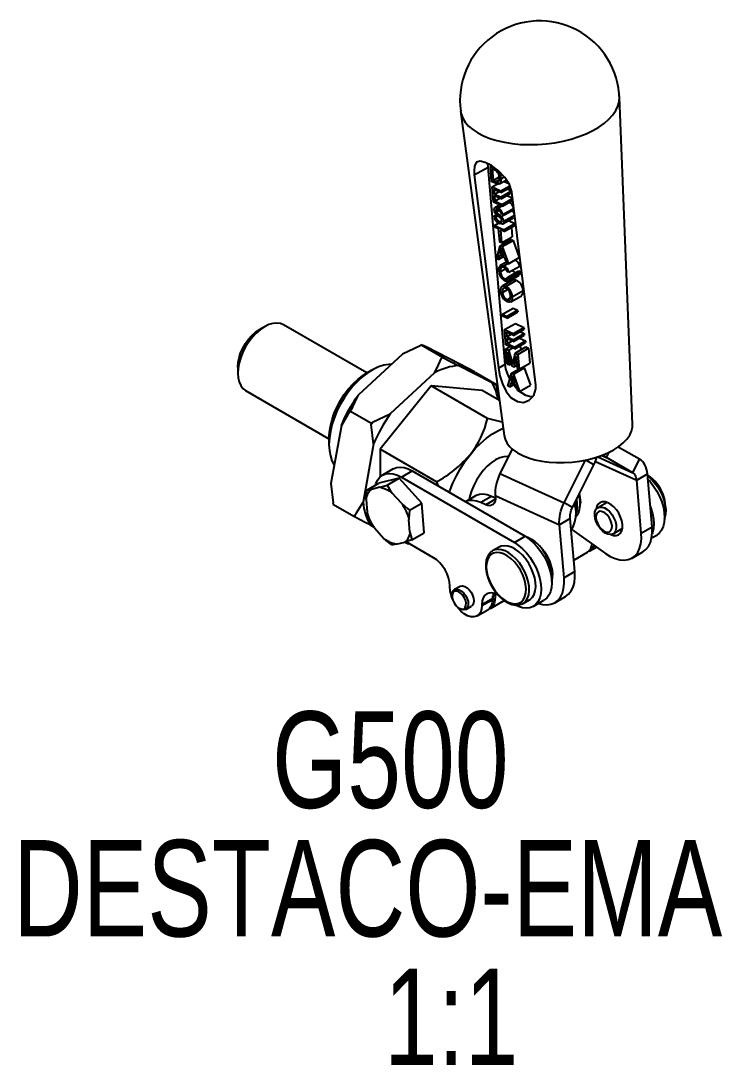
# Model space of a CAD drawing. Extents: x 264 to 533, y -36 to 356.
# Drawn here: x 440.9 to 533.2, y -1 to 136.5 of the extents above; entities that cross this region are included whole.
import ezdxf

# ---------------------------------------------------------------- set-up
doc = ezdxf.new("R2010")
doc.units = 0
doc.header["$MEASUREMENT"] = 0
doc.layers.get('0').update_dxf_attribs({"linetype": 'CONTINUOUS'})
doc.styles.add('SLDTEXTSTYLE0', font='TXT', dxfattribs={"width": 0.75})

# ---------------------------------------------------------------- blocks, each defined once
blk = doc.blocks.new('NOTE0')
at = {"color": 7, "char_height": 12.7, "attachment_point": 1, "style": 'SLDTEXTSTYLE0'}
for s, insert in [('G500', (0, 16.14)), ('DESTACO-EMA', (-34.12, -0.79)), ('1:1', (14.74, -17.73))]:
    blk.add_mtext(s, dxfattribs=dict(at, insert=insert))

msp = doc.modelspace()

# ---------------------------------------------------------------- linework, layer by layer
at = {"color": 7, "linetype": 'CONTINUOUS'}
for p, q in [((521.44, 83.38), (519.69, 126.44)), ((498.79, 124.61), (504.51, 81.9)), ((500.58, 116.22), (502.4, 117.26)), ((502.4, 117.26), (502.39, 117.7)), ((504.66, 91.31), (502.4, 117.26)), ((502.7, 117.34), (502.87, 117.44)), ((502.87, 115.36), (502.7, 117.34)), ((502.7, 117.34), (503.25, 117.09)), ((503.28, 116.86), (502.95, 117.01)), ((502.95, 117.01), (503.08, 115.49)), ((503.08, 115.49), (503.83, 115.92)), ((503.41, 115.34), (503.89, 115.61)), ((503.92, 115.04), (504.83, 115.56)), ((504.12, 115.76), (504.52, 115.99)), ((503.45, 115.1), (502.87, 115.36)), ((502.93, 114.64), (503.64, 115.04)), ((503.11, 112.66), (502.93, 114.64)), ((502.93, 114.64), (504.08, 114.11)), ((503.08, 115.49), (503.41, 115.34)), ((504.1, 113.89), (503.18, 114.3)), ((503.18, 114.3), (503.24, 113.69)), ((504.08, 114.11), (505.26, 114.8)), ((504.09, 113.31), (505.5, 114.12)), ((504.1, 113.89), (505.32, 114.59)), ((504.51, 115.38), (505.12, 115.1)), ((504.95, 114.38), (505.5, 114.12)), ((503.24, 113.69), (503.8, 114.02)), ((503.24, 113.69), (504.09, 113.31)), ((504.11, 113.08), (503.25, 113.47)), ((503.25, 113.47), (503.31, 112.78)), ((503.31, 112.78), (503.95, 113.15)), ((503.31, 112.78), (504.27, 112.35)), ((504.08, 114.11), (504.1, 113.89)), ((504.09, 113.31), (504.11, 113.08)), ((504.11, 113.08), (505.52, 113.89)), ((504.27, 112.35), (505.61, 113.12)), ((504.29, 112.12), (505.64, 112.9)), ((504.89, 113.53), (505.6, 113.2)), ((504.29, 112.12), (503.11, 112.66)), ((503.95, 112.27), (503.3, 111.9)), ((503.41, 111.49), (503.68, 111.64)), ((503.48, 111.29), (503.88, 111.52)), ((503.7, 111.86), (504.21, 112.16)), ((504.14, 110.73), (505.56, 111.55)), ((504.27, 112.35), (504.29, 112.12)), ((504.35, 111), (505.76, 111.82)), ((505.45, 111.64), (505.56, 111.55)), ((503.19, 110.83), (503.49, 111)), ((503.19, 110.83), (503.41, 110.72)), ((503.41, 110.72), (503.66, 110.86)), ((503.9, 110.04), (504.22, 110.22)), ((504.35, 111), (504.12, 111.11)), ((504.33, 109.78), (505.75, 110.59)), ((504.47, 110.13), (505.88, 110.94)), ((505.08, 110.21), (505.94, 109.82)), ((503.25, 109.58), (503.79, 109.89)), ((503.25, 109.58), (504.52, 109.01)), ((503.27, 109.36), (503.25, 109.58)), ((503.79, 109.12), (503.27, 109.36)), ((503.95, 107.37), (503.79, 109.12)), ((504.54, 108.78), (504.02, 109.01)), ((504.02, 109.01), (504.18, 107.27)), ((504.52, 109.01), (505.94, 109.82)), ((504.52, 109.01), (504.54, 108.78)), ((504.54, 108.78), (505.96, 109.59)), ((505.48, 109.32), (505.59, 108.08)), ((505.94, 109.82), (505.96, 109.59)), ((504.18, 107.27), (503.95, 107.37)), ((504.01, 106.91), (505.43, 107.72)), ((504.18, 107.27), (505.59, 108.08)), ((504.27, 106.79), (505.69, 107.61)), ((505.43, 107.72), (505.69, 107.61)), ((505.69, 107.61), (506.5, 105.34)), ((503.54, 105.22), (504.01, 106.91)), ((504.08, 106.31), (503.96, 105.83)), ((503.96, 105.83), (504.36, 106.06)), ((504.01, 106.91), (504.27, 106.79)), ((504.08, 106.31), (504.24, 106.4)), ((504.27, 106.79), (505.09, 104.52)), ((504.52, 105.58), (504.32, 106.17)), ((503.78, 105.11), (503.54, 105.22)), ((503.92, 105.64), (503.78, 105.11)), ((503.78, 105.11), (504.35, 105.44)), ((504.61, 105.32), (503.92, 105.64)), ((503.96, 105.83), (504.52, 105.58)), ((504.81, 104.75), (504.01, 104.29)), ((504.48, 104.27), (504.99, 104.56)), ((504.85, 104.63), (504.61, 105.32)), ((505.09, 104.52), (504.85, 104.63)), ((505.09, 104.52), (506.5, 105.34)), ((504.04, 103.51), (504.7, 103.88)), ((505.15, 103.41), (504.93, 103.45)), ((505.03, 102.76), (506.44, 103.58)), ((505.15, 103.41), (506.57, 104.22)), ((505.26, 102.59), (506.68, 103.41)), ((506.44, 103.58), (506.68, 103.41)), ((505.68, 102.39), (504.27, 101.58)), ((504.62, 102.48), (505.01, 102.7)), ((504.74, 101.55), (506.15, 102.37)), ((505.03, 102.76), (505.26, 102.59)), ((505.07, 102.21), (506.48, 103.03)), ((504.28, 100.76), (504.98, 101.16)), ((505.59, 100.18), (507.01, 101)), ((504.89, 99.75), (505.36, 100.02)), ((505.39, 99.5), (506.8, 100.32)), ((504.28, 97.87), (505.69, 98.69)), ((504.28, 97.87), (504.88, 97.6)), ((504.29, 97.64), (504.28, 97.87)), ((504.9, 97.37), (504.29, 97.64)), ((504.88, 97.6), (506.29, 98.41)), ((504.9, 97.37), (506.31, 98.19)), ((505.69, 98.69), (506.29, 98.41)), ((506.29, 98.41), (506.31, 98.19)), ((486.45, 90.15), (475.47, 96.49)), ((504.57, 95.85), (505.99, 96.67)), ((504.88, 97.6), (504.9, 97.37)), ((505.99, 96.67), (507.13, 96.14)), ((472.97, 96.24), (472.26, 95.83)), ((504.74, 93.87), (504.57, 95.85)), ((504.57, 95.85), (505.72, 95.33)), ((505.74, 95.1), (504.82, 95.52)), ((504.82, 95.52), (504.87, 94.91)), ((504.87, 94.91), (505.44, 95.24)), ((504.87, 94.91), (505.73, 94.52)), ((505.72, 95.33), (507.13, 96.14)), ((505.72, 95.33), (505.74, 95.1)), ((505.73, 94.52), (507.14, 95.34)), ((505.74, 95.1), (507.15, 95.92)), ((505.75, 94.29), (507.16, 95.11)), ((506.59, 95.59), (507.14, 95.34)), ((507.13, 96.14), (507.15, 95.92)), ((507.14, 95.34), (507.16, 95.11)), ((493.45, 93.72), (491.12, 92.62)), ((493.6, 93.85), (493.45, 93.72)), ((493.6, 93.85), (496.42, 92.22)), ((493.71, 93.8), (493.6, 93.85)), ((498.68, 91.32), (494.24, 93.58)), ((505.93, 93.33), (504.74, 93.87)), ((504.75, 93.31), (505.29, 93.62)), ((505.75, 94.29), (504.89, 94.68)), ((504.89, 94.68), (504.95, 94)), ((504.95, 94), (505.59, 94.36)), ((504.95, 94), (505.91, 93.56)), ((505.73, 94.52), (505.75, 94.29)), ((505.91, 93.56), (507.33, 94.38)), ((505.91, 93.56), (505.93, 93.33)), ((505.93, 93.33), (507.35, 94.15)), ((505.97, 92.76), (507.39, 93.57)), ((506.53, 94.74), (507.33, 94.38)), ((506.59, 93.71), (506.75, 93.21)), ((507.33, 94.38), (507.35, 94.15)), ((507.39, 93.57), (507.73, 93.42)), ((491.12, 92.62), (485.28, 87.22)), ((496.28, 92.09), (496.42, 92.22)), ((496.42, 92.22), (496.54, 92.16)), ((496.54, 92.16), (498.48, 91.13)), ((504.93, 91.34), (504.75, 93.31)), ((504.75, 93.31), (505.1, 93.16)), ((505.59, 91.04), (505.01, 92.91)), ((505.01, 92.91), (505.15, 91.23)), ((505.1, 93.16), (505.64, 93.47)), ((505.1, 93.16), (505.58, 91.6)), ((505.73, 91.56), (505.97, 92.76)), ((506.11, 92.4), (505.83, 90.93)), ((505.97, 92.76), (506.32, 92.6)), ((506.26, 90.73), (506.11, 92.4)), ((506.32, 92.6), (507.73, 93.42)), ((506.32, 92.6), (506.49, 90.63)), ((507.73, 93.42), (507.9, 91.44)), ((469.43, 90.93), (469.43, 90.12)), ((502.92, 88.87), (498.48, 91.13)), ((500.62, 90.28), (498.68, 91.32)), ((503.76, 90.79), (504.66, 91.31)), ((505.15, 91.23), (504.93, 91.34)), ((505.15, 91.23), (505.47, 91.41)), ((505.58, 91.6), (505.76, 91.71)), ((505.83, 90.93), (505.59, 91.04)), ((505.74, 90), (507.15, 90.82)), ((505.83, 90.93), (506.22, 91.16)), ((506.49, 90.63), (507.9, 91.44)), ((506.96, 90.9), (507.15, 90.82)), ((507.15, 90.82), (507.97, 88.55)), ((487.11, 90.53), (486.4, 90.12)), ((495.36, 90.17), (489.52, 84.77)), ((500.74, 90.23), (500.62, 90.28)), ((500.74, 90.23), (503.56, 88.59)), ((505, 88.43), (505.48, 90.12)), ((505.55, 89.52), (505.43, 89.04)), ((505.48, 90.12), (506.42, 90.66)), ((505.48, 90.12), (505.74, 90)), ((505.55, 89.52), (505.7, 89.61)), ((505.74, 90), (506.55, 87.73)), ((505.98, 88.79), (505.78, 89.38)), ((506.49, 90.63), (506.26, 90.73)), ((494.89, 88.46), (488.17, 80.1)), ((502.34, 84.16), (494.89, 88.46)), ((501.61, 87.86), (494.89, 88.46)), ((503.45, 88.65), (503.56, 88.59)), ((503.56, 88.59), (503.53, 88.4)), ((505.25, 88.32), (505, 88.43)), ((505.38, 88.85), (505.25, 88.32)), ((505.25, 88.32), (505.81, 88.65)), ((506.07, 88.53), (505.38, 88.85)), ((505.43, 89.04), (505.82, 89.27)), ((505.43, 89.04), (505.98, 88.79)), ((506.31, 87.84), (506.07, 88.53)), ((506.55, 87.73), (507.97, 88.55)), ((470.47, 87.83), (481.45, 81.49)), ((503.89, 86.54), (501.61, 87.86)), ((506.55, 87.73), (506.31, 87.84)), ((484.36, 85.31), (484.21, 85.17)), ((484.21, 85.17), (484.18, 84.98)), ((484.21, 85.17), (487.04, 83.54)), ((487.19, 83.68), (489.52, 84.77)), ((483.08, 83.25), (481.69, 75.6)), ((487.01, 83.35), (487.04, 83.54)), ((487.33, 80.8), (487.01, 83.35)), ((487.04, 83.54), (487.19, 83.68)), ((481.45, 81.55), (481.45, 80.73)), ((487.33, 80.8), (485.93, 73.15)), ((495.62, 75.81), (488.17, 80.1)), ((488.17, 80.1), (488.17, 76.44)), ((505.59, 80.12), (503.97, 76.9)), ((522.35, 78.8), (519.54, 80.4)), ((512.41, 73.06), (515.22, 78.67)), ((516.33, 78.04), (515.22, 78.67)), ((516.54, 78.51), (521.98, 76.04)), ((516.85, 79.1), (521.46, 77.01)), ((517.36, 79.28), (517.98, 79)), ((517.98, 79), (518.34, 79.7)), ((521.46, 77.01), (517.98, 79)), ((521.46, 77.01), (522.35, 78.8)), ((489.92, 77.51), (488.5, 76.69)), ((491.01, 76.44), (492.42, 77.25)), ((492.42, 77.25), (507.27, 68.64)), ((513.52, 72.43), (516.33, 78.04)), ((486.44, 74.72), (488.03, 75.64)), ((490.69, 76.3), (488.03, 75.64)), ((489.1, 75.38), (490.69, 76.3)), ((493.66, 73.02), (490.69, 76.3)), ((491.01, 76.44), (505.86, 67.82)), ((495.62, 75.81), (495.77, 75.31)), ((503.97, 76.9), (512.41, 73.06)), ((521.98, 76.04), (523.39, 76.86)), ((522.58, 69.05), (521.98, 76.04)), ((524, 69.87), (523.39, 76.86)), ((481.69, 75.6), (482.01, 73.06)), ((488.16, 75.09), (487.03, 74.81)), ((491.04, 72.94), (489.77, 74.33)), ((482.01, 73.06), (481.97, 72.86)), ((486.35, 73.49), (486.48, 71.82)), ((492.07, 72.1), (493.66, 73.02)), ((493.97, 69.08), (493.66, 73.02)), ((500.73, 73.96), (499.42, 73.2)), ((502.86, 73.9), (501.45, 73.08)), ((502.11, 72.78), (501.45, 73.08)), ((503.37, 73.51), (502.11, 72.78)), ((503.38, 73.67), (502.86, 73.9)), ((503.35, 74), (511.79, 70.16)), ((503.35, 74), (503.37, 73.85)), ((513.52, 72.43), (512.41, 73.06)), ((514.55, 72.89), (514.55, 73.05)), ((518.07, 73.11), (516.86, 72.41)), ((481.97, 72.86), (484.8, 71.23)), ((513.98, 71.75), (513.98, 72.57)), ((484.8, 71.23), (484.84, 71.42)), ((484.91, 71.18), (484.8, 71.23)), ((486.86, 70.14), (487.32, 69.9)), ((492.11, 69.19), (491.98, 70.86)), ((513.21, 70.98), (511.79, 70.16)), ((512.4, 63.18), (511.79, 70.16)), ((513.82, 63.99), (513.21, 70.98)), ((487.43, 69.74), (488.69, 68.35)), ((492.38, 68.16), (493.97, 69.08)), ((513.45, 69.54), (517.87, 66.39)), ((518.86, 68.95), (520.07, 69.65)), ((522.58, 69.05), (524, 69.87)), ((523.94, 68.42), (524.61, 68.81)), ((490.31, 67.59), (491.44, 67.87)), ((491.83, 67.66), (491.37, 67.85)), ((495.23, 65.82), (491.61, 67.92)), ((491.94, 67.6), (491.83, 67.66)), ((492.03, 67.68), (491.94, 67.6)), ((505.86, 67.82), (507.27, 68.64)), ((508.18, 68.2), (508.04, 68.28)), ((503.85, 67.21), (503, 66.72)), ((513.69, 65.49), (515.5, 66.54)), ((515.82, 66.73), (516.7, 67.23)), ((521.37, 65.78), (522.78, 66.59)), ((510.87, 63.38), (510.87, 63.54)), ((513.82, 63.99), (512.4, 63.18)), ((497.35, 61.98), (497.35, 62.14)), ((498.72, 62.05), (497.98, 61.62)), ((497.67, 60.93), (497.67, 60.77)), ((501.59, 59.68), (503.01, 60.5)), ((503.01, 60.5), (503.01, 60.34)), ((511.18, 59.9), (512.6, 60.71)), ((498.59, 59.18), (498.73, 59.1)), ((499.48, 59.02), (500.22, 59.45)), ((501.59, 59.52), (503.01, 60.34)), ((501.59, 59.68), (501.59, 59.52)), ((502.7, 59.15), (504.51, 60.2)), ((507, 59.79), (507.85, 60.28)), ((508.35, 59.42), (509.76, 60.23)), ((500.97, 58.15), (502.39, 58.97))]:
    msp.add_line(p, q, dxfattribs=at)
at = {"color": 7, "linetype": 'CONTINUOUS', "flags": 128}
for points in [[(501.81, 121.37), (502.65, 121.03), (503.57, 120.75), (504.55, 120.52), (505.59, 120.36), (506.67, 120.25), (507.79, 120.21), (508.91, 120.24), (510.05, 120.32), (511.17, 120.47), (512.27, 120.68), (513.33, 120.95), (514.35, 121.27), (515.31, 121.65), (516.19, 122.07), (517, 122.53), (517.71, 123.03), (518.32, 123.56), (518.83, 124.12), (519.22, 124.69), (519.5, 125.28), (519.65, 125.87), (519.69, 126.44)], [(498.79, 124.61), (498.86, 124.27), (499.07, 123.71), (499.4, 123.17), (499.84, 122.66), (500.4, 122.19), (501.05, 121.76), (501.81, 121.37)], [(505.51, 113.98), (505.21, 114.96), (504.62, 115.89), (503.79, 116.76), (502.85, 117.45), (502.02, 117.88), (501.36, 118.02), (500.89, 117.89), (500.61, 117.44), (500.55, 116.66), (500.58, 116.22)], [(500.58, 116.22), (501.53, 108.68), (503.36, 93.98), (503.76, 90.79)], [(503.55, 116.7), (503.4, 116.8), (503.28, 116.86)], [(504.12, 115.76), (504.1, 115.35), (503.95, 115.06), (503.73, 115.01), (503.45, 115.1)], [(503.79, 115.3), (503.89, 115.58), (503.89, 115.87)], [(503.41, 115.34), (503.64, 115.26), (503.79, 115.3)], [(508.69, 88.55), (508.29, 91.74), (506.45, 106.44), (505.51, 113.98)], [(503.18, 111.57), (503.19, 111.74), (503.25, 111.86), (503.36, 111.92), (503.7, 111.86)], [(503.73, 111.63), (503.6, 111.67), (503.48, 111.66), (503.42, 111.6), (503.41, 111.49)], [(503.41, 111.49), (503.43, 111.37), (503.48, 111.29)], [(504.04, 110.56), (503.71, 110.82), (503.46, 111.04)], [(503.9, 110.04), (504.04, 110), (504.16, 110.02), (504.22, 110.09), (504.24, 110.22)], [(504.47, 110.13), (504.43, 109.88), (504.28, 109.75), (503.93, 109.81)], [(505.88, 110.94), (505.84, 110.69), (505.74, 110.61)], [(504.16, 106.62), (504.13, 106.44), (504.08, 106.31)], [(504.32, 106.17), (504.23, 106.42), (504.16, 106.62)], [(503.81, 103.61), (503.83, 104), (503.99, 104.27), (504.21, 104.34), (504.48, 104.27)], [(504.49, 104.04), (504.32, 104.09), (504.18, 104.06), (504.09, 103.95), (504.04, 103.74), (504.04, 103.51)], [(506.68, 103.41), (506.61, 103.16), (506.48, 103.04)], [(504.62, 102.48), (504.8, 102.44), (504.94, 102.5), (505.03, 102.76)], [(505.26, 102.59), (505.19, 102.35), (505.03, 102.2), (504.86, 102.18), (504.66, 102.24)], [(505.69, 102.38), (505.87, 102.44), (506.15, 102.37)], [(504.05, 100.86), (504.07, 101.27), (504.23, 101.55), (504.46, 101.62), (504.74, 101.55)], [(504.76, 101.32), (504.5, 101.36), (504.33, 101.22), (504.28, 101.01), (504.28, 100.76)], [(507.01, 101), (506.99, 100.6), (506.82, 100.33), (506.8, 100.33)], [(504.89, 99.75), (505.14, 99.71), (505.31, 99.85), (505.37, 100.05), (505.36, 100.29)], [(505.59, 100.18), (505.57, 99.79), (505.41, 99.52), (505.18, 99.46), (504.91, 99.52)], [(475.47, 96.49), (475.05, 96.66), (474.57, 96.72), (474.06, 96.67), (473.52, 96.51), (472.97, 96.24), (472.42, 95.87), (471.88, 95.41), (471.36, 94.87), (470.89, 94.26), (470.47, 93.6), (470.11, 92.91), (469.82, 92.19), (469.61, 91.48), (469.48, 90.78), (469.43, 90.12)], [(469.43, 90.93), (469.48, 91.53), (469.6, 92.15), (469.81, 92.79), (470.1, 93.42), (470.44, 94.02), (470.85, 94.58), (471.29, 95.08), (471.77, 95.5), (472.26, 95.83), (472.26, 95.83)], [(494.24, 93.58), (494.03, 93.67), (493.71, 93.8)], [(496.54, 92.16), (496.5, 92.16), (496.47, 92.15), (496.44, 92.14), (496.41, 92.13), (496.38, 92.12), (496.34, 92.11), (496.31, 92.1), (496.28, 92.09)], [(489.69, 91.3), (489.32, 91.28), (488.66, 91.17), (487.98, 90.95), (487.29, 90.62), (486.59, 90.2), (485.9, 89.68), (485.23, 89.07), (484.59, 88.39), (483.99, 87.64), (483.43, 86.83), (482.93, 85.98), (482.49, 85.1), (482.13, 84.21), (481.84, 83.31), (481.63, 82.42), (481.5, 81.56), (481.45, 80.73)], [(495.36, 90.17), (495.7, 90.81), (496.28, 92.09)], [(498.48, 91.13), (498.11, 91.09), (497.73, 91.02), (497.34, 90.94), (496.95, 90.83), (496.56, 90.7), (496.16, 90.54), (495.76, 90.37), (495.36, 90.17)], [(503.76, 90.79), (503.95, 89.79), (504.28, 88.73), (504.77, 87.71), (505.46, 86.86), (506.26, 86.38), (507.06, 86.28), (507.81, 86.55), (508.41, 87.16), (508.7, 88.04), (508.69, 88.55)], [(505.27, 89.37), (505.22, 89.46), (504.95, 90.08), (504.76, 90.71), (504.66, 91.31)], [(505.58, 91.6), (505.64, 91.42), (505.68, 91.28)], [(505.68, 91.28), (505.71, 91.44), (505.73, 91.56)], [(469.43, 90.12), (469.48, 89.5), (469.61, 88.96), (469.82, 88.49), (470.11, 88.11), (470.47, 87.83), (470.47, 87.83)], [(481.45, 81.55), (481.5, 82.33), (481.63, 83.16), (481.85, 84), (482.15, 84.86), (482.52, 85.7), (482.96, 86.52), (483.47, 87.31), (484.03, 88.04), (484.63, 88.71), (485.26, 89.3), (485.91, 89.8), (486.4, 90.12)], [(505.63, 89.83), (505.59, 89.65), (505.55, 89.52)], [(505.78, 89.38), (505.69, 89.63), (505.63, 89.83)], [(503.73, 86.63), (503.72, 86.7), (503.63, 87.11), (503.52, 87.49), (503.4, 87.86), (503.25, 88.22), (503.1, 88.55), (502.92, 88.87)], [(502.92, 88.87), (503.13, 88.78), (503.45, 88.65)], [(503.53, 88.4), (503.52, 88.43), (503.51, 88.46), (503.5, 88.5), (503.49, 88.53), (503.48, 88.56), (503.47, 88.59), (503.46, 88.62), (503.45, 88.65)], [(503.53, 88.4), (503.61, 87.91), (503.76, 86.62)], [(506.25, 88.02), (505.97, 88.33), (505.75, 88.61)], [(483.08, 83.25), (483.31, 83.77), (483.55, 84.28), (483.81, 84.79), (484.08, 85.29), (484.36, 85.79), (484.66, 86.27), (484.96, 86.75), (485.28, 87.22)], [(485.28, 87.22), (484.94, 86.58), (484.36, 85.31)], [(508.29, 87), (507.86, 87.04), (507.38, 87.2), (506.9, 87.48), (506.56, 87.73)], [(484.18, 84.98), (483.95, 84.67), (483.08, 83.25)], [(489.52, 84.77), (489.21, 84.3), (488.9, 83.82), (488.6, 83.34), (488.32, 82.84), (488.05, 82.34), (487.8, 81.83), (487.55, 81.32), (487.33, 80.8)], [(504.27, 83.69), (503.55, 83.85), (502.34, 84.16)], [(487.19, 83.68), (487.17, 83.63), (487.14, 83.59), (487.12, 83.55), (487.1, 83.51), (487.08, 83.47), (487.05, 83.43), (487.03, 83.39), (487.01, 83.35)], [(500.02, 79.38), (500.71, 80.19), (501.45, 80.92), (502.21, 81.57), (502.98, 82.12), (503.77, 82.58), (504.39, 82.86)], [(506.96, 79.27), (507.72, 78.97), (508.57, 78.72), (509.47, 78.53), (510.43, 78.41), (511.42, 78.34), (512.44, 78.34), (513.46, 78.41), (514.48, 78.53), (515.47, 78.72), (516.43, 78.97), (517.34, 79.27), (518.18, 79.63), (518.95, 80.02), (519.63, 80.46), (520.21, 80.93), (520.69, 81.43), (521.06, 81.95), (521.3, 82.48), (521.43, 83.01), (521.44, 83.38)], [(504.51, 81.9), (504.63, 81.43), (504.87, 80.93), (505.23, 80.46), (505.7, 80.02), (506.28, 79.63), (506.96, 79.27)], [(481.45, 80.73), (481.5, 79.95), (481.63, 79.23), (481.84, 78.59), (482.13, 78.03), (482.13, 78.02)], [(497.3, 74.42), (497.37, 74.62), (497.76, 75.63), (498.23, 76.62), (498.77, 77.59), (499.36, 78.51), (500.02, 79.38)], [(505.11, 79.16), (504.98, 79.17), (504.47, 79.12), (503.93, 78.96), (503.38, 78.69), (502.82, 78.32), (502.28, 77.86), (501.77, 77.32), (501.3, 76.71), (500.88, 76.05), (500.51, 75.35), (500.22, 74.64), (500.01, 73.93), (499.92, 73.49)], [(516.33, 78.04), (516.49, 78.4), (516.63, 78.76), (516.73, 79.06)], [(517.98, 79), (517.77, 79.14), (517.59, 79.31), (517.55, 79.35)], [(523.39, 76.86), (523.35, 77.18), (523.28, 77.49), (523.18, 77.78), (523.06, 78.04), (522.91, 78.28), (522.75, 78.48), (522.56, 78.66), (522.35, 78.8)], [(489.92, 77.51), (489.92, 77.51), (490.34, 77.68), (490.82, 77.74), (491.33, 77.69), (491.87, 77.53), (492.42, 77.25)], [(521.98, 76.04), (521.95, 76.2), (521.92, 76.36), (521.87, 76.5), (521.81, 76.63), (521.74, 76.75), (521.65, 76.85), (521.56, 76.94), (521.46, 77.01)], [(487.58, 75.38), (487.64, 75.57), (487.85, 76.04), (488.15, 76.42), (488.51, 76.69), (488.93, 76.87), (489.4, 76.93), (489.92, 76.87), (490.46, 76.71), (491.01, 76.44)], [(503.97, 76.9), (503.81, 76.54), (503.67, 76.18), (503.55, 75.8), (503.46, 75.43), (503.39, 75.06), (503.35, 74.7), (503.34, 74.34), (503.35, 74)], [(523.41, 76.59), (523.84, 76.23), (524.29, 75.74), (524.7, 75.19), (525.06, 74.6), (525.36, 73.97), (525.58, 73.33), (525.73, 72.71), (525.79, 72.11), (525.76, 71.55), (525.65, 71.06), (525.65, 71.05)], [(523.45, 76.14), (523.73, 75.84), (524.2, 75.23), (524.62, 74.57), (524.98, 73.87), (525.27, 73.16), (525.48, 72.45), (525.61, 71.75), (525.65, 71.08), (525.6, 70.47), (525.47, 69.92), (525.26, 69.46), (524.97, 69.08), (524.61, 68.81)], [(486.35, 73.49), (486.39, 73.7), (486.44, 73.9), (486.5, 74.09), (486.58, 74.26), (486.67, 74.42), (486.78, 74.57), (486.9, 74.7), (487.03, 74.81)], [(486.35, 73.49), (486.43, 74.64), (486.44, 74.72)], [(486.44, 74.72), (486.84, 74.78), (487.03, 74.81)], [(488.16, 75.09), (488.82, 75.29), (489.1, 75.38)], [(488.16, 75.09), (488.35, 75.05), (488.55, 75), (488.75, 74.94), (488.95, 74.85), (489.16, 74.74), (489.37, 74.62), (489.57, 74.49), (489.77, 74.33)], [(489.1, 75.38), (489.56, 74.63), (489.77, 74.33)], [(484.84, 71.42), (485.06, 71.74), (485.93, 73.15)], [(485.93, 73.15), (485.99, 72.72), (486.06, 72.3), (486.15, 71.9), (486.26, 71.52), (486.38, 71.15), (486.52, 70.79), (486.68, 70.46), (486.86, 70.14)], [(491.04, 72.94), (491.77, 72.32), (492.07, 72.1)], [(491.04, 72.94), (491.19, 72.69), (491.34, 72.44), (491.48, 72.19), (491.6, 71.92), (491.72, 71.66), (491.82, 71.4), (491.91, 71.13), (491.98, 70.86)], [(501.45, 73.08), (500.88, 73.29), (500.35, 73.37), (499.85, 73.34), (499.42, 73.19)], [(502.86, 73.9), (502.3, 74.1), (501.76, 74.19), (501.26, 74.15), (500.81, 74), (500.73, 73.96)], [(503.37, 73.85), (503.37, 73.53), (503.32, 73.25), (503.21, 73.01), (503.06, 72.83), (502.87, 72.72), (502.64, 72.67), (502.38, 72.69), (502.11, 72.78)], [(511.79, 70.16), (511.78, 70.51), (511.79, 70.86), (511.83, 71.23), (511.89, 71.6), (511.99, 71.97), (512.1, 72.34), (512.25, 72.7), (512.41, 73.06)], [(513.36, 69.35), (513.6, 69.9), (513.81, 70.53), (513.94, 71.16), (513.98, 71.75), (513.94, 72.29), (513.81, 72.77), (513.75, 72.9)], [(513.93, 73.25), (513.94, 73.18), (513.98, 72.57)], [(513.95, 71.23), (514.06, 71.34), (514.3, 71.7), (514.46, 72.14), (514.54, 72.66), (514.53, 73.23), (514.44, 73.84), (514.37, 74.13)], [(514.04, 73.48), (514.11, 72.99), (514.12, 72.41), (514.04, 71.9), (513.98, 71.71)], [(514.39, 74.18), (514.42, 74.06), (514.53, 73.46), (514.55, 73.05)], [(518.18, 73.07), (517.8, 73.19), (517.45, 73.2), (517.15, 73.1), (516.9, 72.89), (516.73, 72.59), (516.65, 72.22)], [(518.59, 68.86), (518.93, 68.76), (519.28, 68.74), (519.58, 68.85), (519.83, 69.05), (520, 69.36), (520.09, 69.74), (520.09, 70.19), (520, 70.67), (519.84, 71.18), (519.6, 71.67), (519.3, 72.12), (518.95, 72.52), (518.57, 72.84), (518.18, 73.07)], [(487.43, 69.74), (487.27, 69.99), (487.12, 70.24), (486.99, 70.49), (486.86, 70.76), (486.75, 71.02), (486.65, 71.29), (486.56, 71.55), (486.48, 71.82)], [(486.75, 70.79), (486.5, 71.72), (486.48, 71.82)], [(492.07, 72.1), (491.98, 70.98), (491.98, 70.86)], [(513.21, 70.98), (513.2, 71.15), (513.21, 71.33), (513.22, 71.51), (513.26, 71.7), (513.3, 71.88), (513.36, 72.07), (513.43, 72.25), (513.52, 72.43)], [(516.45, 71.44), (516.48, 71.83), (516.6, 72.15), (516.8, 72.37), (517.06, 72.49), (517.38, 72.5), (517.73, 72.39), (518.08, 72.17), (518.42, 71.86), (518.73, 71.48), (518.98, 71.04), (519.16, 70.59), (519.26, 70.14), (519.27, 69.72), (519.19, 69.36), (519.03, 69.09), (518.8, 68.92), (518.51, 68.86), (518.18, 68.91), (517.82, 69.07), (517.47, 69.34), (517.15, 69.69), (516.87, 70.1), (516.65, 70.55), (516.51, 71), (516.45, 71.44)], [(516.6, 71.13), (516.65, 70.76), (516.79, 70.37), (516.99, 70), (517.25, 69.67), (517.54, 69.41), (517.85, 69.25), (518.13, 69.19), (518.38, 69.25), (518.57, 69.41), (518.69, 69.67), (518.72, 69.99), (518.67, 70.37), (518.53, 70.76), (518.33, 71.13), (518.07, 71.46), (517.77, 71.72), (517.47, 71.88), (517.18, 71.93), (516.94, 71.88), (516.75, 71.72), (516.63, 71.46), (516.6, 71.13)], [(523.76, 72.59), (523.85, 72.34), (524.06, 71.63), (524.19, 70.93), (524.23, 70.27), (524.19, 69.66), (524.06, 69.11), (524.01, 68.98)], [(484.84, 71.42), (484.85, 71.39), (484.85, 71.36), (484.86, 71.33), (484.87, 71.3), (484.88, 71.27), (484.89, 71.24), (484.9, 71.21), (484.91, 71.18)], [(486.86, 70.14), (486.22, 70.48), (484.91, 71.18)], [(487.43, 69.74), (486.93, 70.49), (486.75, 70.79)], [(492.11, 69.19), (492.08, 68.98), (492.03, 68.78), (491.96, 68.59), (491.88, 68.42), (491.79, 68.26), (491.69, 68.11), (491.57, 67.98), (491.44, 67.87)], [(492.11, 69.19), (492.36, 68.23), (492.38, 68.16)], [(517.87, 66.39), (518.5, 66), (519.13, 65.71), (519.75, 65.54), (520.33, 65.5), (520.87, 65.57), (521.35, 65.77), (521.76, 66.08), (522.1, 66.5), (522.36, 67.02), (522.53, 67.63), (522.6, 68.31), (522.58, 69.05)], [(522.78, 66.59), (523.18, 66.89), (523.52, 67.31), (523.78, 67.84), (523.94, 68.44), (524.02, 69.13), (524, 69.87)], [(490.31, 67.59), (490.12, 67.63), (489.92, 67.68), (489.72, 67.74), (489.51, 67.83), (489.31, 67.94), (489.1, 68.06), (488.9, 68.19), (488.69, 68.35)], [(489.72, 67.51), (488.98, 68.1), (488.69, 68.35)], [(490.31, 67.59), (489.87, 67.52), (489.72, 67.51)], [(492.38, 68.16), (491.7, 67.95), (491.44, 67.87)], [(491.83, 67.66), (491.86, 67.67), (491.89, 67.68), (491.93, 67.69), (491.96, 67.7), (491.99, 67.71)], [(505.48, 67.2), (505, 67.35), (504.55, 67.4), (504.13, 67.33), (503.85, 67.21)], [(505.86, 67.82), (506.41, 67.45), (506.95, 66.99), (507.46, 66.45), (507.93, 65.84), (508.36, 65.18), (508.72, 64.48), (509, 63.77), (509.22, 63.06), (509.34, 62.36), (509.39, 61.7), (509.34, 61.08), (509.21, 60.54), (509, 60.07), (508.71, 59.69), (508.34, 59.41), (507.92, 59.24), (507.45, 59.18), (506.93, 59.23), (506.39, 59.4), (506, 59.58)], [(507.27, 68.64), (507.83, 68.27), (508.36, 67.81), (508.88, 67.27), (509.35, 66.66), (509.77, 66), (510.13, 65.3), (510.42, 64.59), (510.63, 63.87), (510.76, 63.18), (510.8, 62.51), (510.75, 61.9), (510.62, 61.35), (510.41, 60.88), (510.12, 60.51), (509.76, 60.23)], [(510.8, 62.68), (510.87, 63.19), (510.85, 63.77), (510.75, 64.39), (510.57, 65.02), (510.31, 65.66), (509.98, 66.27), (509.59, 66.85), (509.16, 67.37), (508.69, 67.82), (508.2, 68.18), (507.71, 68.45), (507.4, 68.56)], [(508.18, 68.2), (508.5, 67.99), (508.97, 67.61), (509.42, 67.14), (509.82, 66.61), (510.18, 66.03), (510.47, 65.41), (510.68, 64.79), (510.82, 64.18), (510.87, 63.6), (510.87, 63.54)], [(515.5, 66.54), (515.72, 66.71), (515.94, 67.02), (516.07, 67.41), (516.11, 67.65)], [(516.36, 67.47), (516.26, 67.2), (516.03, 66.89), (515.74, 66.68), (515.65, 66.65)], [(502.98, 66.69), (502.81, 66.59), (502.53, 66.3), (502.31, 65.93), (502.16, 65.48), (502.09, 64.98), (502.1, 64.42), (502.19, 63.83), (502.36, 63.23), (502.59, 62.62), (502.89, 62.04), (503.25, 61.49), (503.65, 60.98), (504.09, 60.54), (504.56, 60.16), (505.04, 59.87), (505.53, 59.68), (506.01, 59.59), (506.46, 59.6), (506.87, 59.73), (507, 59.81)], [(504.45, 66.33), (503.98, 66.48), (503.53, 66.51), (503.13, 66.43), (502.79, 66.24), (502.51, 65.94), (502.32, 65.55), (502.2, 65.07), (502.17, 64.53), (502.24, 63.94), (502.39, 63.32), (502.62, 62.7), (502.92, 62.09), (503.29, 61.52), (503.71, 61), (504.17, 60.56), (504.65, 60.2), (505.13, 59.94), (505.6, 59.79), (506.04, 59.76), (506.44, 59.84), (506.79, 60.03), (507.06, 60.33), (507.26, 60.72), (507.38, 61.2), (507.4, 61.74), (507.34, 62.33), (507.19, 62.95), (506.96, 63.57), (506.65, 64.18), (506.29, 64.75), (505.87, 65.27), (505.41, 65.71), (504.93, 66.07), (504.45, 66.33)], [(504.63, 66.71), (504.15, 66.86), (503.7, 66.91), (503.28, 66.84), (502.98, 66.71)], [(507.01, 59.8), (507.09, 59.85), (507.39, 60.12), (507.61, 60.5), (507.76, 60.95), (507.83, 61.48), (507.81, 62.06), (507.7, 62.68), (507.51, 63.32), (507.25, 63.95), (506.91, 64.56), (506.52, 65.13), (506.09, 65.65), (505.61, 66.09), (505.13, 66.45), (504.63, 66.71)], [(507.85, 60.28), (507.93, 60.34), (508.23, 60.61), (508.46, 60.99), (508.61, 61.44), (508.68, 61.97), (508.65, 62.55), (508.55, 63.17), (508.36, 63.8), (508.09, 64.44), (507.76, 65.05), (507.37, 65.62), (506.93, 66.14), (506.46, 66.58), (505.97, 66.94), (505.48, 67.2)], [(497.35, 62.14), (497.31, 62.65), (497.19, 63.17), (497, 63.71), (496.73, 64.24), (496.41, 64.73), (496.05, 65.16), (495.65, 65.53), (495.23, 65.82)], [(512.6, 60.71), (513, 61.02), (513.34, 61.44), (513.59, 61.96), (513.76, 62.57), (513.84, 63.25), (513.82, 63.99)], [(497.73, 60.36), (497.53, 60.88), (497.4, 61.45), (497.35, 61.98)], [(498.72, 62.05), (498.78, 62.08), (499.03, 62.12), (499.32, 62.05), (499.63, 61.87), (499.91, 61.61), (500.17, 61.27), (500.37, 60.89), (500.49, 60.51), (500.53, 60.14), (500.49, 59.82), (500.36, 59.57), (500.22, 59.45)], [(509.02, 59.81), (509.56, 59.66), (510.15, 59.62), (510.68, 59.69), (511.17, 59.89), (511.58, 60.2), (511.92, 60.62), (512.18, 61.14), (512.35, 61.75), (512.42, 62.43), (512.4, 63.18)], [(497.67, 60.93), (497.67, 60.97), (497.72, 61.28), (497.85, 61.52), (498.06, 61.66), (498.32, 61.69), (498.61, 61.61), (498.91, 61.43)], [(498.74, 61.2), (498.46, 61.37), (498.18, 61.43), (497.95, 61.37), (497.77, 61.2), (497.68, 60.94), (497.68, 60.61), (497.76, 60.25), (497.93, 59.88), (498.16, 59.55), (498.43, 59.28), (498.72, 59.11), (498.99, 59.05), (499.23, 59.11), (499.4, 59.28), (499.49, 59.54), (499.5, 59.87), (499.41, 60.23), (499.25, 60.6), (499.02, 60.93), (498.74, 61.2)], [(498.91, 61.43), (499.2, 61.15), (499.45, 60.81), (499.64, 60.43), (499.76, 60.04), (499.79, 59.68), (499.74, 59.36), (499.61, 59.13), (499.4, 58.99), (499.14, 58.96), (498.85, 59.04), (498.73, 59.1)], [(503.72, 60.9), (503.31, 61.09), (502.91, 61.18), (502.54, 61.17), (502.22, 61.05), (501.95, 60.84), (501.76, 60.53), (501.64, 60.14), (501.59, 59.68)], [(503.27, 61.1), (503.32, 60.73), (503.31, 60.24), (503.22, 59.81), (503.04, 59.46), (502.79, 59.21), (502.54, 59.08)], [(502.99, 60.02), (503.04, 60.38), (503.03, 60.82)], [(503.1, 61.15), (503.05, 60.95), (503.01, 60.5)], [(501.59, 59.52), (501.55, 59.04), (501.41, 58.63), (501.19, 58.32), (500.89, 58.11), (500.53, 58.02), (500.12, 58.04), (499.69, 58.19), (499.25, 58.45), (498.81, 58.8), (498.41, 59.25), (498.26, 59.43)], [(503.01, 60.34), (502.96, 59.86), (502.82, 59.45), (502.6, 59.13), (502.39, 58.97)]]:
    msp.add_lwpolyline(points, dxfattribs=at)
at = {"color": 7, "linetype": 'CONTINUOUS'}
for centre, radius, start, end in [((509.2, 126.01), 10.5, 4.9853, 187.6337), ((509.2, 126.01), 10.5, 2.337, 4.9853), ((502.71, 115.87), 1.18, 359.7607, 44.5988), ((502.27, 115.63), 1.85, 4.0482, 34.7062), ((504.05, 111.68), 0.872, 187.0908, 227.5775), ((503.27, 110.86), 1.09, 7.741, 66.9212), ((503.48, 111.03), 0.651, 7.0852, 67.3488), ((504.72, 111.69), 1.05, 7.2528, 63.8867), ((504.94, 110.83), 0.949, 6.8719, 49.3303), ((504.44, 110.96), 1.26, 185.9723, 246.1944), ((504.27, 110.82), 0.864, 186.3947, 244.2557), ((511.95, 120.71), 12.67, 228.0329, 231.9439), ((503.7, 110.14), 0.54, 8.0109, 51.2264), ((503.52, 110.01), 0.949, 6.8719, 49.3303), ((505.3, 103.92), 1.3, 13.6922, 58.8901), ((505.45, 103.67), 1.63, 182.1, 241.0851), ((505.2, 103.48), 1.16, 178.5791, 239.5648), ((503.86, 103.09), 1.33, 13.9578, 62.4656), ((504.09, 103.29), 0.851, 11.1054, 62.6094), ((506.42, 104.08), 0.88, 206.5203, 243.4971), ((505.33, 100.9), 1.68, 3.5108, 60.7639), ((505.74, 101), 1.69, 184.5462, 240.739), ((505.49, 100.8), 1.2, 182.0358, 240.3508), ((503.91, 100.08), 1.68, 3.5108, 60.7639), ((504.15, 100.27), 1.22, 1.022, 59.9946), ((490.34, 87.04), 12.34, 321.6774, 346.5344), ((488.27, 89.32), 15.38, 298.5136, 319.7525), ((520.42, 72.25), 5.37, 345.3901, 56.2506)]:
    msp.add_arc(centre, radius, start, end, dxfattribs=at)

# ---------------------------------------------------------------- block references
msp.add_blockref('NOTE0', (473.95, 29.44))

doc.saveas('drawing.dxf')
